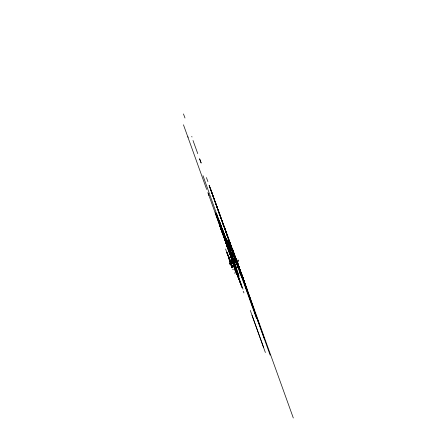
<?xml version="1.0" encoding="UTF-8"?>
<svg xmlns="http://www.w3.org/2000/svg" width="440" height="440" viewBox="0 0 440 440"><rect width="100%" height="100%" fill="white"/><g stroke="black" fill="none" stroke-linecap="round" stroke-linejoin="round"><path stroke-width="0.66" d="M233.272 261.954L233.827 261.685L233.272 261.811M234.801 261.673L235.081 261.514L234.751 261.547M226.705 241.137L226.276 240.064M227.123 240.048L230.389 249.568L227.161 239.965L226.441 239.91M231.193 256.822L236.143 270.221M229.768 263.494L231.314 263.351L231.028 264.011L229.482 264.154L229.735 263.478M229.818 263.291L230.148 262.614L231.693 262.471L231.407 263.131L229.862 263.274M230.962 260.645L231.297 259.941L232.848 259.804L232.551 260.486L231 260.629M230.225 262.999L231.484 262.658L230.841 262.994M230.527 262.928L230.456 262.807M230.544 263.197L229.906 263.208M230.923 262.317L230.285 262.328M230.973 261.982L231.308 261.993M231.303 261.437L230.643 261.498M231.891 260.189L232.375 260.112M231.897 260.04L232.975 263.153M230.907 263.648L230.505 263.731M230.665 263.621L228.8 257.983L231.115 263.692M231.82 260.981L232.243 260.893L231.649 259.446M232.183 260.337L241.978 287.568M230.093 263.016L231.193 262.818M231.545 261.723L230.621 262.075L231.864 261.773L231.314 262.091M231.979 260.981C229.889 261.575 232.232 260.706 231.688 261.003M231.083 263.544L226.947 252.379M232.458 260.585L232.166 261.371L230.582 261.514L230.907 260.849L232.452 260.711M232.32 261.371L231.479 258.968L232.381 261.371M232.887 260.475L233.228 259.765L234.779 259.628L234.482 260.315L232.931 260.453M232.689 262.081L232.078 260.128L233.91 265.095M232.931 261.756L236.924 272.745M233.838 262.768L233.976 262.466M234.856 260.293L235.197 259.589L236.748 259.452L236.451 260.134L234.9 260.277M234.465 262.707L231.963 263.103L234.514 262.697M235.582 260.2L236.357 262.13M234.685 262.691L234.823 262.389M237.27 264.721L236.737 264.809M234.982 270.331L235.994 270.034M235.571 269.632L239.124 279.807M235.389 270.298L233.453 265.502L234.784 269.346M235.56 270.303L236.423 272.069M237.1 273.427L240.361 282.579M239.58 269.176L242.913 279.125M239.602 269.324L242.952 278.416M240.867 273.086L244.195 282.233M241.423 274.285L242.435 276.887M236.236 260.2L242.93 278.911M241.555 286.325L232.249 260.112M232.078 254.007L231.066 254.562M233.244 262.014L232.815 262.213M234.487 253.671L234.729 253.369M234.856 261.696L234.014 261.965M235.4 261.47L235.07 261.596M234.316 253.567L233.865 253.468M232.892 253.841L231.748 254.502M231.798 254.051L231.446 254.265M233.569 254.012L232.766 254.463M233.547 254.155L233.019 254.424M233.591 254.007L233.728 253.913A1.672 0.886 -19.8 0 0 233.948 253.787A13.816 7.304 -19.8 0 1 234.152 253.655L234.19 253.633M232.881 254.216L232.364 254.474M234.46 253.787L233.739 254.254M232.854 254.018L232.98 253.688M233.904 253.919L234.119 253.787A5.616 2.97 -19.8 0 0 234.262 253.693L234.432 253.611M236.621 261.102L236.225 261.327A12.474 6.589 -19.8 0 0 235.939 261.531L235.686 261.668M229.961 254.645L230.379 254.419M230.181 254.628L230.648 254.386M230.621 254.595L231.374 254.326M231.286 254.546L232.051 254.15M231.506 254.529L232.128 254.216M231.946 254.502L232.502 254.21M231.187 265.26L231.072 264.781M225.561 248.958L227.915 255.541M231.946 261.079L232.243 260.893L231.704 261.217M231.248 262.829L230.857 263.01M230.456 263.829L231.049 263.857M235.747 262.57L236.676 262.037M232.172 254.48L233.013 254.029A3.526 1.865 -19.8 0 0 233.222 253.891L233.453 253.732L232.837 253.655M232.903 254.199L233.497 253.589M233.277 254.386L233.679 254.188M234.448 253.699L234.19 253.847A5.588 2.954 -19.8 0 0 233.877 254.056A4.246 2.244 -19.8 0 0 233.723 254.166M232.705 253.803L232.419 253.809M233.998 261.817L232.848 262.295M235.048 261.448L234.146 261.916M235.081 261.558L234.113 261.811M233.58 254.139L233.602 254.133A4.961 2.618 -19.8 0 0 233.838 253.963M226.264 239.789L227.975 244.745L228.261 244.717L226.468 240.163M230.544 253.946L232.821 253.743M233.91 253.413L234.416 253.33M230.593 253.935L231.181 253.853M232.348 253.677L232.832 253.578M232.579 253.627L232.089 253.616M230.659 253.93L231.38 253.847A1.667 0.88 -19.8 0 1 231.611 253.82L232.084 253.924M234.058 253.308L233.679 253.38M233.206 253.391L232.903 253.424M233.162 253.44L232.81 253.462M234.201 253.352L233.893 253.369M237.573 263.103L238.645 266.079M183.469 113.933L184.993 118.014M183.464 124.795L206.674 189.42M193.012 140.487L197.764 153.643M220.589 228.047L235.455 269.39M229.895 249.634L225.605 237.6M227.975 244.745L228.261 244.717L227.332 242.325M228.916 247.489L227.893 244.53M229.196 248.232L228.982 247.687M231.907 260.293L231.242 260.353L231.941 260.293L231.413 258.863M232.084 260.271L232.524 260.233M235.757 260.018L236.363 259.886M236.203 261.762L237.369 264.748M234.025 262.433L234.79 262.361M233.871 262.79L234.636 262.719M238.161 267.999L234.922 258.528M239.069 270.446L240.394 273.944M240.647 274.995L240.279 273.757M240.697 275.127L239.58 271.689M241.621 275.044L241.967 275.011M241.786 275.094L242.308 276.612M241.434 273.735L243.221 278.514M243.612 280.896L246.323 288.425M249.711 296.83L254.705 311.118M227.959 244.596L226.314 240.196L228.415 244.86L228.718 244.728L230.389 249.568M233.195 253.352L233.255 253.385A1.023 0.539 -19.8 0 1 233.415 253.385L233.838 253.413M232.683 253.649L232.986 253.567M232.188 253.792L231.759 253.781M235.912 260.942L235.889 260.942A2.458 1.298 -19.8 0 0 235.73 260.953L235.483 260.964M231.924 253.737L231.644 253.677A5.951 3.146 -19.8 0 0 231.941 253.699L232.04 253.655M232.392 260.326L235.906 270.237M232.936 253.501L233.299 253.44M231.077 253.809L230.995 253.853A6.892 3.641 -19.8 0 0 230.709 253.886M235.983 260.931L236.781 260.931M233.244 253.347L233.552 253.325M231.996 253.655L231.644 253.677M232.579 253.468L232.056 253.528M233.794 253.325L233.778 253.325A1.243 0.66 -19.8 0 0 233.613 253.325L233.613 253.325M235.114 260.97L234.944 260.975A10.604 5.604 -19.8 0 0 234.559 260.986A13.635 7.205 -19.8 0 0 234.339 261.003M232.694 253.501L232.32 253.479M231.55 253.644L231.286 253.71M231.325 253.809L231.841 253.996M230.995 253.891L231.468 253.985M232.7 253.589L232.243 253.583A7.469 3.944 -19.8 0 0 231.99 253.594A26.45 13.976 -19.8 0 0 231.358 253.627M235.109 261.514L229.966 246.147M234.625 261.756L235.092 261.448M232.469 253.776L232.326 253.743A9.361 4.945 -19.8 0 0 232.073 253.759M227.97 255.695L227.805 255.239M228.365 256.845L231.253 264.897M231.011 262.73L231.099 262.515M230.379 262.433L230.214 261.976M230.984 263.577L232.392 267.388L230.389 261.663M242.77 278.899L218.697 211.552M231.512 261.728L231.435 261.481M231.523 264.248L231.374 263.835M213.906 198.583L214.533 200.129M229.273 241.318L236.082 260.156M231.907 259.44L232.232 260.134M243.188 291.275L243.969 292.914M239.382 269.846L240.026 271.227M223.548 232.502L225.649 237.166M227.788 243.122L228.547 244.838M232.012 260.106L232.865 262.064M222.712 223.031L223.614 225.17M235.829 259.402L236.731 261.541M224.433 227.453L223.201 224.477L227.145 234.982M242.512 276.958L242.935 277.998L236.379 259.507M225.847 239.283L226.287 240.372M230.956 262.999L232.573 267.02M239.707 272.305L240.086 273.262M229.394 249.271L230.357 251.818M225.528 237.562L225.973 238.739M226.985 241.417L226.32 239.652L228.135 244.706M239.987 270.298L243.227 279.12M241.23 274.115L242.088 276.392M235.823 258.846L237.347 262.916M237.066 262.663L238.59 266.734M225.99 239.531L227.431 243.381M233.09 259.99L234.531 263.835M232.062 259.188L233.58 263.257M233.305 263.005L234.828 267.069M231.776 259.215L233.299 263.28M191.769 136.367L192 136.994M213.637 197.632L213.873 198.259M217.03 206.932L215.672 203.247M236.341 260.365L237.738 264.115M233.701 253.528L233.937 254.155M237.094 262.829L235.736 259.144M236.984 264.715L238.568 269.049M222.695 229.631L223.316 231.308M223.839 232.711L224.851 235.433M225.374 236.836L226.622 240.191M187.897 136.719L188.128 137.341M232.507 260.711L233.904 264.462M236.099 270.754L242.985 289.223M206.404 177.546L207.911 181.627M210.799 189.783L212.306 193.864M214.478 200.019L215.985 204.094M218.867 212.256L220.374 216.337M224.054 226.567L222.547 222.486L224.015 226.573M226.903 234.729L228.448 238.805M230.582 244.959L232.128 249.035M243.315 279.362L245.801 286.094M234.977 257.197L236.522 261.278M220.721 228.382L221.843 231.413M225.957 242.946L227.079 245.977M232.969 261.767L234.196 265.067M234.218 265.584L235.439 268.884M239.431 279.631L237.474 274.203L238.145 276.045M240.674 283.448L238.716 278.02L239.388 279.862M238.024 276.628L239.146 279.659M234.663 255.42L242.688 278.069M246.966 289.465L237.534 263.12M226.111 239.784L236.533 268.422L227.937 244.745M231.93 256.96L236.792 270.16L227.992 244.536M235.615 270.358L237.732 276.117M228.349 254.953L231.16 262.867M230.846 262.526L230.687 262.235M231.352 263.786L232.48 267.014M226.842 252.395L228.954 257.966M234.35 272.817L234.531 273.262M226.793 252.395L230.912 263.555M231.181 264.715L231.347 265.172M235.24 257.224L239.008 267.581M219.813 222.404L222.948 230.978M229.565 249.618L232.7 258.187L232.15 256.493M232.634 260.997L235.174 267.927M214.016 198.55L210.859 189.877L264.49 339.07M219.923 214.99L216.766 206.283M240.157 270.545L240.829 272.393M220.049 215.43L223.207 224.109L214.418 199.914M235.95 259.089L240.328 270.99M241.984 275.699L241.313 273.851L243.271 279.285M242.858 278.146L243.529 279.994M230.923 245.773L234.08 254.447M237.193 262.906L242.072 276.21M243.227 279.516L242.556 277.668L244.514 283.102M244.101 281.963L244.772 283.811M235.966 259.947L243.271 280.005M228.179 244.574L229.944 249.524M225.572 237.628L227.299 242.374M226.309 240.416L230.362 251.543M232.117 259.435L236.495 271.337M239.025 278.493L239.696 280.341M225.797 242.391L225.121 240.543L225.797 242.506M226.672 244.838L227.343 246.686M233.36 263.252L238.167 276.562M240.268 282.31L240.939 284.158M231.831 259.463L239.036 278.966M238.739 278.52L239.41 280.363M230.566 244.855L236.192 260.37L230.532 244.86M236.599 261.728L248.072 293.447M234.614 256.999L238.018 266.778M236.676 273.378L238.145 277.398L236.643 273.367M226.71 246.065L227.277 247.517M231.6 259.507L233.415 264.583M227.403 254.089L227.568 254.546M231.143 264.6L231.308 265.051L229.339 259.584M232.628 249.233L293.32 418M239.822 269.258L246.252 287.133M238.816 266.822L250.542 299.261M224.285 226.65L244.811 283.58M225.528 230.466L246.059 287.397M242.671 278.41L258.115 321.338M256.317 317.933L228.184 239.723L236.753 263.731M232.386 257.169L225.528 238.134L236.841 269.693M223.344 232.216L230.208 251.251M218.9 220.154L234.685 263.835M223.091 231.93L235.01 265.161M220.512 226.99L240.977 283.927M221.76 230.808L242.22 287.743M208.164 193.336L240.691 283.954M219.775 225.517L232.941 262.048M220.231 227.018L222.651 233.723M229.603 258.77L231.561 264.204M228.564 256.597L230.522 262.031M229.224 259.649L231.181 265.084M229.174 259.776L231.996 267.768M237.562 263.192L247.681 291.429L237.54 263.016L239.476 268.62L238.59 266.195M209.099 185.246L270.16 355.152M220.072 223.196L239.14 276.364M218.84 220.055L238.568 274.906M250.278 310.376L263.643 347.6M252.016 315.304L265.381 352.534M230.296 255.591L232.001 260.343M241.043 273.081L242.138 276.144M240.972 273.136L242.066 276.199M242.286 276.898L243.386 279.961M224.015 225.88L225.11 228.943M251.878 304.084L252.973 307.148M225.258 229.697L226.353 232.76M231.814 248.188L232.909 251.251M246.747 289.933L247.841 292.969M226.683 234.036L227.777 237.072M219.313 213.67L209.209 185.422L213.873 198.583M229.24 241.323L235.422 258.615M228.03 244.679L234.366 262.389M227.926 244.508L234.328 262.394M216.48 213.439L221.194 226.672M221.32 227.029L230.951 253.886M231.077 254.243L236.555 269.599M202.983 175.632L227.552 244.596M220.242 226.221L221.337 229.284M237.204 273.427L238.277 276.546M238.447 277.244L239.542 280.308M221.485 230.038L222.585 233.101M215.204 212.746L232.177 260.194M236.918 273.454L238.013 276.518M207.895 192.566L208.989 195.63M219.956 226.248L221.056 229.312M245.746 285.951L249.31 295.966M240.757 272.437L246.659 288.789M237.743 266.046L228.355 239.569L230.494 246.169M221.023 226.034L224.818 236.709M237.105 273.075L239.118 278.762M235.835 269.665L237.848 275.352M224.752 239.421L226.765 245.108M227.805 248.831L229.609 253.897M231.836 260.298L236.605 273.719M231.451 257.565L235.048 267.685M232.133 260.475L232.832 262.488M231.451 263.901L231.611 264.352M231.82 265.149L231.924 265.457M232.26 266.47L232.485 266.865M231.292 263.841L231.402 264.143M230.412 261.728L230.571 262.18M230.962 263.549L231.149 263.846M233.007 269.176L233.118 269.484M232.914 269.231L233.002 269.55M228.806 257.978L230.945 263.868M231.391 265.144L231.479 265.463M230.791 264.077L230.901 264.385M231.88 267.251L231.985 267.553L231.831 267.278M236.874 261.415L238.035 264.721M238.123 265.232L239.278 268.538M229.18 248.138L228.948 247.599L229.79 250.03M232.161 260.139L237.21 274.395M235.004 270.27L236.319 274.054M230.604 263.758L231.996 267.768M236.203 259.903L237.6 263.774M232.419 260.249L233.767 264.121L231.446 257.301M232.37 260.249L233.717 264.127M231.077 263.032L232.364 266.739L232.216 266.277M244.789 283.349L245.372 285.043L244.844 283.531M237.6 263.043L239.52 268.615M243.067 278.69L245.064 284.455M242.589 277.772L239.789 269.165M237.358 264.974L238.716 268.934M236.154 270.644L236.935 272.927M237.397 274.461L238.183 276.744M237.188 274.225L237.864 276.188M243.084 278.526L246.637 288.992M234.944 256.19L236.225 259.98L232.837 250.025M237.111 264.022L238.31 267.57M226.298 240.125L230.659 253.193M229.587 249.678L230.065 251.136M219.835 222.464L220.308 223.927M223.63 232.744L227.931 246.103M220.864 225.049L225.165 238.409M230.494 261.718L230.241 262.394L231.787 262.251L232.073 261.591L230.527 261.728M232.947 260.678L231.88 263.153L237.677 262.631L238.744 260.156L232.947 260.678M199.628 158.873L201.135 162.954L199.628 158.873M256.251 316.267L252.076 304.887L256.256 316.267M231.209 253.743L231.605 253.781L231.209 253.743"/></g></svg>
